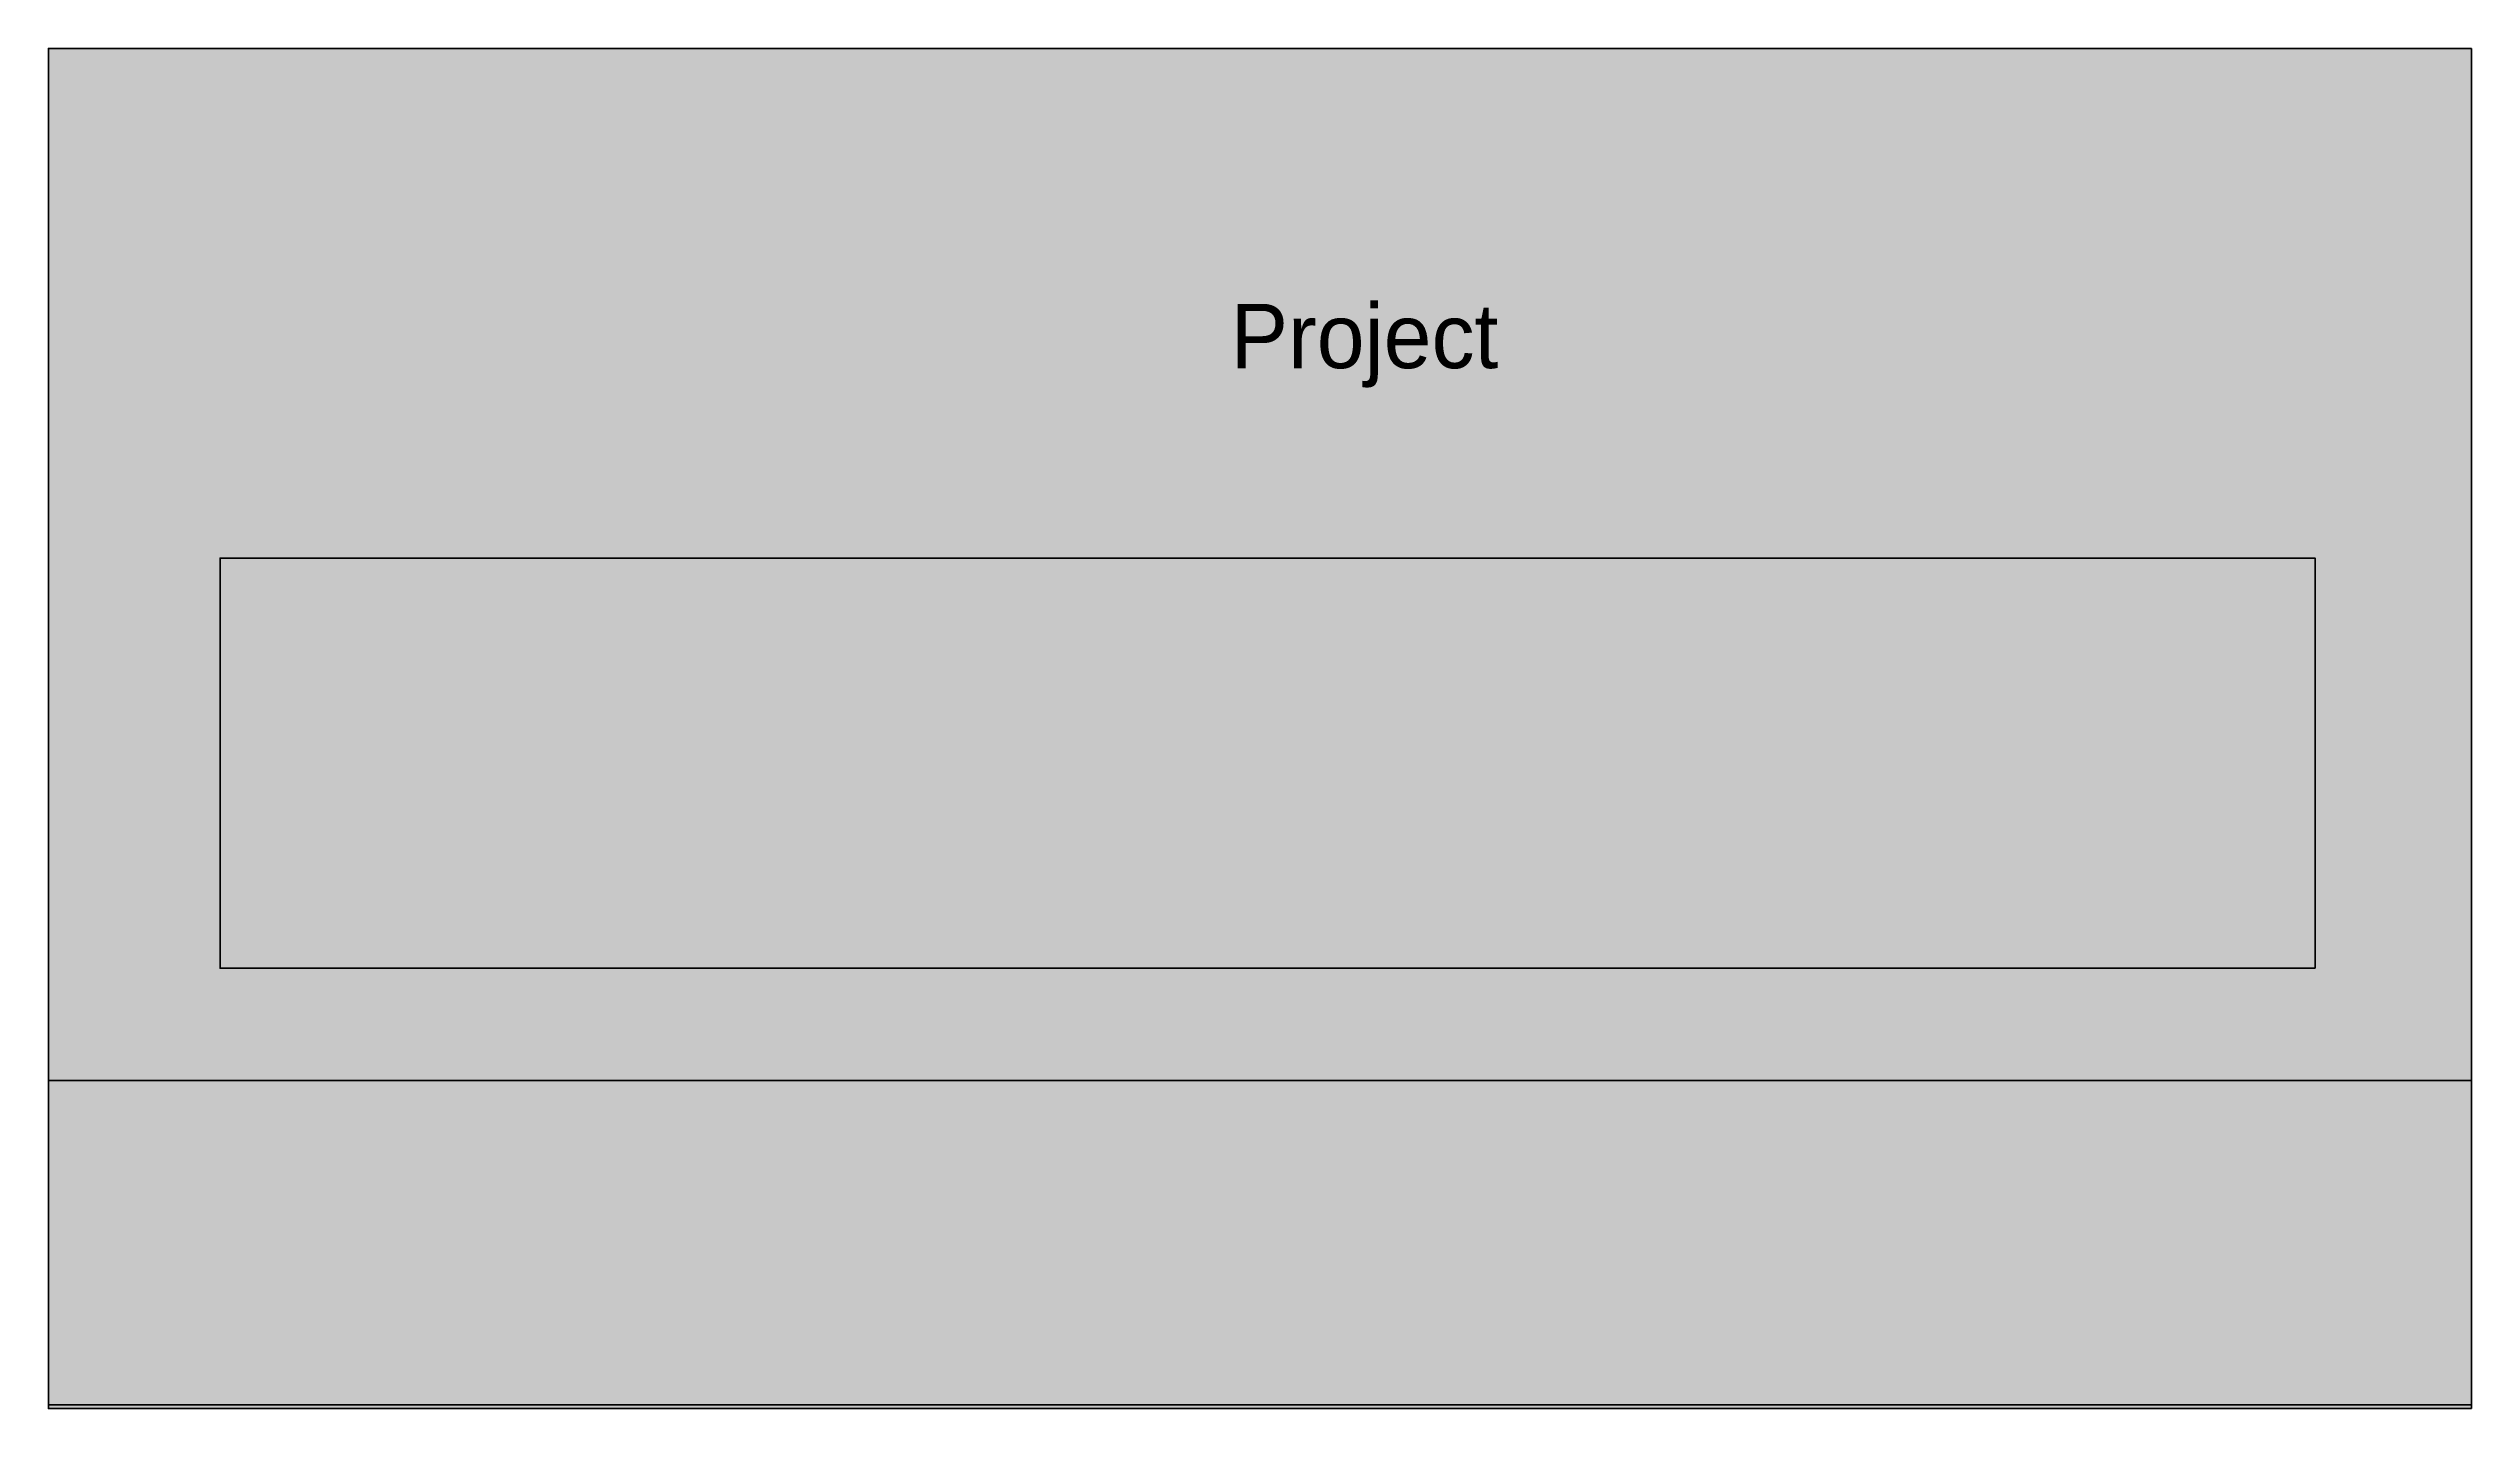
# Model space of a CAD drawing. Header units: centimetres. Extents: x 0 to 205, y -38 to 21.
# Drawn here: x 136.9 to 204.6, y -38 to 0 of the extents above; entities that cross this region are included whole.
import ezdxf

# ---------------------------------------------------------------- set-up
doc = ezdxf.new("R2010")
doc.units = ezdxf.units.CM
doc.header["$MEASUREMENT"] = 0
doc.layers.add('Layer 1', color=7, linetype='Continuous', lineweight=0)

msp = doc.modelspace()

# ---------------------------------------------------------------- hatches: boundary and pattern name
at = {"layer": 'Layer 1', "true_color": 0xe0f4ff, "transparency": 33554687}
h = msp.add_hatch(color=7, dxfattribs=at)
h.dxf.hatch_style = 2
h.paths.add_polyline_path([(204.611, 0), (136.878, 0), (136.878, -37.924), (204.611, -37.924)])
at = {"layer": 'Layer 1', "true_color": 0x87c4ff, "transparency": 33554687}
h = msp.add_hatch(color=151, dxfattribs=at)
h.dxf.hatch_style = 2
h.paths.add_polyline_path([(200.237, -25.717), (141.676, -25.717), (141.676, -14.252), (200.237, -14.252)])
at = {"layer": 'Layer 1', "true_color": 0x39a7ff, "transparency": 33554687}
h = msp.add_hatch(color=140, dxfattribs=at)
h.dxf.hatch_style = 2
h.paths.add_polyline_path([(204.611, -38.029), (136.878, -38.029), (136.878, -28.857), (204.611, -28.857)])

# ---------------------------------------------------------------- linework, layer by layer
at = {"layer": 'Layer 1', "color": 18, "lineweight": 35, "true_color": 0x000000}
for points in [[(204.611, 0), (136.878, 0), (136.878, -37.924), (204.611, -37.924)], [(200.237, -25.717), (141.676, -25.717), (141.676, -14.252), (200.237, -14.252)], [(204.611, -38.029), (136.878, -38.029), (136.878, -28.857), (204.611, -28.857)]]:
    msp.add_lwpolyline(points, close=True, dxfattribs=at)

# ---------------------------------------------------------------- texts
at = {"layer": 'Layer 1', "insert": (169.925, -9.482), "char_height": 0.2, "attachment_point": 7}
msp.add_mtext('\\C140;\\c16754489;\\FMyriad Pro|b0|i0|c1;\\H1.798320;\\W1.000000;Project', dxfattribs=at)

doc.saveas('drawing.dxf')
